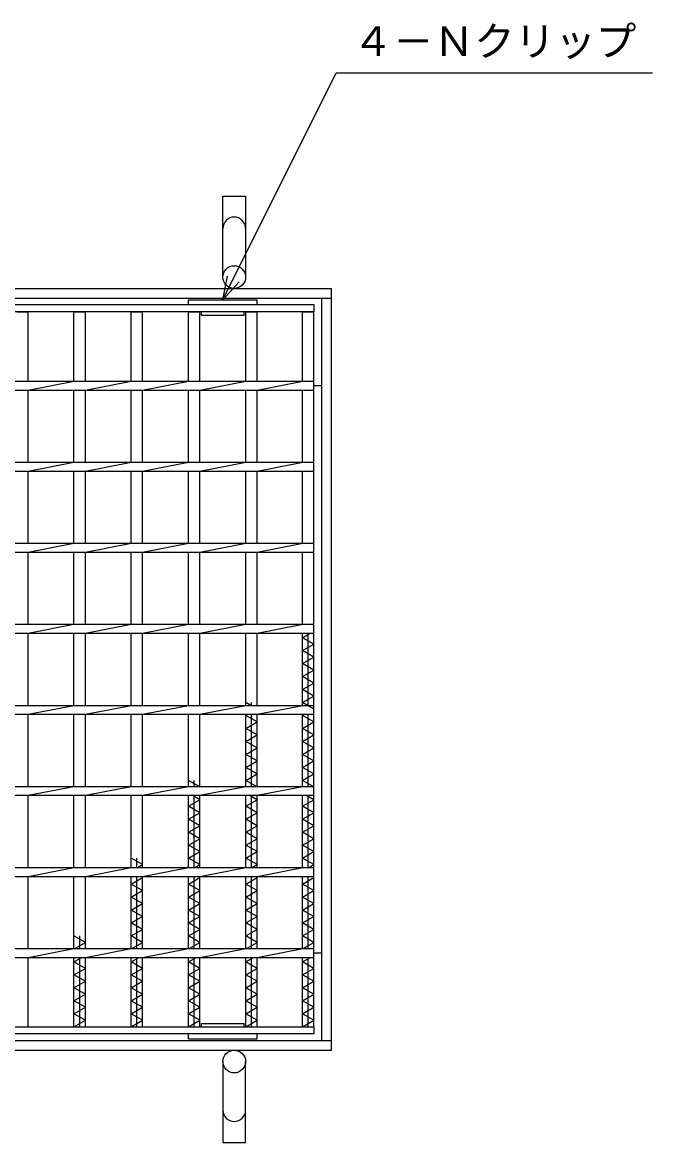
# Model space of a CAD drawing. Units: millimetres, scale not verified. Extents: x -1820 to 1731, y -1282 to 1054.
# Drawn here: x -604 to -215, y -138 to 553 of the extents above; entities that cross this region are included whole.
import ezdxf
from ezdxf.enums import TextEntityAlignment as Align

# ---------------------------------------------------------------- set-up
doc = ezdxf.new("R2010")
doc.units = ezdxf.units.MM
doc.header["$LTSCALE"] = 10
for name, color, linetype, lineweight in [('16', 3, 'Continuous', 25), ('19', 6, 'Continuous', 25), ('22', 4, 'Continuous', 25)]:
    doc.layers.add(name, color=color, linetype=linetype, lineweight=lineweight)
doc.styles.add('ベクトル', font='')
doc.styles.get('ベクトル').set_extended_font_data('ベクトル')

msp = doc.modelspace()

# ---------------------------------------------------------------- linework, layer by layer
at = {"layer": '16'}
for p, q in [((-501.2, 379), (-501.2, 382)), ((-501.2, 382), (-458.9, 382)), ((-458.9, 379), (-458.9, 382)), ((-1419, 379), (-424, 379)), ((-424, 374.5), (-1419, 374.5)), ((-607.1, 374.5), (-600.1, 374.5)), ((-600.1, 331.75), (-600.1, 374.5)), ((-571.8, 331.75), (-571.8, 374.5)), ((-571.8, 374.5), (-564.8, 374.5)), ((-564.8, 331.75), (-564.8, 374.5)), ((-536.5, 331.75), (-536.5, 374.5)), ((-536.5, 374.5), (-529.5, 374.5)), ((-529.5, 331.75), (-529.5, 374.5)), ((-501.2, 331.75), (-501.2, 374.5)), ((-501.2, 374.5), (-494.2, 374.5)), ((-494.2, 331.75), (-494.2, 374.5)), ((-493.2, 372.5), (-493.2, 374.5)), ((-466.9, 372.5), (-466.9, 374.5)), ((-465.9, 331.75), (-465.9, 374.5)), ((-465.9, 374.5), (-458.9, 374.5)), ((-458.9, 331.75), (-458.9, 374.5)), ((-431, 331.75), (-431, 374.5)), ((-431, 374.5), (-424, 374.5)), ((-424, 379), (-424, 374.5)), ((-424, -66.5), (-424, 374.5)), ((-493.2, 372.5), (-466.9, 372.5)), ((-1419, 331.75), (-424, 331.75)), ((-600.1, 326.25), (-571.8, 331.75)), ((-564.8, 326.25), (-536.5, 331.75)), ((-529.5, 326.25), (-501.2, 331.75)), ((-494.2, 326.25), (-465.9, 331.75)), ((-458.9, 326.25), (-430.6, 331.75)), ((-424, 326.25), (-424, 331.75)), ((-1419, 326.25), (-424, 326.25)), ((-600.1, 281.75), (-600.1, 326.25)), ((-571.8, 281.75), (-571.8, 326.25)), ((-564.8, 281.75), (-564.8, 326.25)), ((-536.5, 281.75), (-536.5, 326.25)), ((-529.5, 281.75), (-529.5, 326.25)), ((-501.2, 281.75), (-501.2, 326.25)), ((-494.2, 281.75), (-494.2, 326.25)), ((-465.9, 281.75), (-465.9, 326.25)), ((-458.9, 281.75), (-458.9, 326.25)), ((-431, 281.75), (-431, 326.25)), ((-1419, 281.75), (-424, 281.75)), ((-600.1, 276.25), (-571.8, 281.75)), ((-564.8, 276.25), (-536.5, 281.75)), ((-529.5, 276.25), (-501.2, 281.75)), ((-494.2, 276.25), (-465.9, 281.75)), ((-458.9, 276.25), (-430.6, 281.75)), ((-424, 276.25), (-424, 281.75)), ((-1419, 276.25), (-424, 276.25)), ((-600.1, 231.75), (-600.1, 276.25)), ((-571.8, 231.75), (-571.8, 276.25)), ((-564.8, 231.75), (-564.8, 276.25)), ((-536.5, 231.75), (-536.5, 276.25)), ((-529.5, 231.75), (-529.5, 276.25)), ((-501.2, 231.75), (-501.2, 276.25)), ((-494.2, 231.75), (-494.2, 276.25)), ((-465.9, 231.75), (-465.9, 276.25)), ((-458.9, 231.75), (-458.9, 276.25)), ((-431, 231.75), (-431, 276.25)), ((-1419, 231.75), (-424, 231.75)), ((-600.1, 226.25), (-571.8, 231.75)), ((-564.8, 226.25), (-536.5, 231.75)), ((-529.5, 226.25), (-501.2, 231.75)), ((-494.2, 226.25), (-465.9, 231.75)), ((-458.9, 226.25), (-430.6, 231.75)), ((-424, 226.25), (-424, 231.75)), ((-1419, 226.25), (-424, 226.25)), ((-600.1, 181.75), (-600.1, 226.25)), ((-571.8, 181.75), (-571.8, 226.25)), ((-564.8, 181.75), (-564.8, 226.25)), ((-536.5, 181.75), (-536.5, 226.25)), ((-529.5, 181.75), (-529.5, 226.25)), ((-501.2, 181.75), (-501.2, 226.25)), ((-494.2, 181.75), (-494.2, 226.25)), ((-465.9, 181.75), (-465.9, 226.25)), ((-458.9, 181.75), (-458.9, 226.25)), ((-431, 181.75), (-431, 226.25)), ((-1419, 181.75), (-424, 181.75)), ((-600.1, 176.25), (-571.8, 181.75)), ((-564.8, 176.25), (-536.5, 181.75)), ((-529.5, 176.25), (-501.2, 181.75)), ((-494.2, 176.25), (-465.9, 181.75)), ((-458.9, 176.25), (-430.6, 181.75)), ((-424, 176.25), (-424, 181.75)), ((-1419, 176.25), (-424, 176.25)), ((-600.1, 131.75), (-600.1, 176.25)), ((-571.8, 131.75), (-571.8, 176.25)), ((-564.8, 131.75), (-564.8, 176.25)), ((-536.5, 131.75), (-536.5, 176.25)), ((-529.5, 131.75), (-529.5, 176.25)), ((-501.2, 131.75), (-501.2, 176.25)), ((-494.2, 131.75), (-494.2, 176.25)), ((-465.9, 131.75), (-465.9, 176.25)), ((-458.9, 131.75), (-458.9, 176.25)), ((-431, 131.75), (-431, 176.25)), ((-431, 173.5), (-426.19, 176.25)), ((-424, 169.5), (-431, 173.5)), ((-427.5, 131.75), (-427.5, 176.25)), ((-431, 165.5), (-424, 169.5)), ((-424, 161.5), (-431, 165.5)), ((-431, 157.5), (-424, 161.5)), ((-424, 153.5), (-431, 157.5)), ((-431, 149.5), (-424, 153.5)), ((-424, 145.5), (-431, 149.5)), ((-431, 141.5), (-424, 145.5)), ((-424, 137.5), (-431, 141.5)), ((-1419, 131.75), (-424, 131.75)), ((-600.1, 126.25), (-571.8, 131.75)), ((-564.8, 126.25), (-536.5, 131.75)), ((-529.5, 126.25), (-501.2, 131.75)), ((-494.2, 126.25), (-465.9, 131.75)), ((-462.84, 131.75), (-465.9, 133.5)), ((-462.4, 131.75), (-462.4, 133.5)), ((-458.9, 126.25), (-430.6, 131.75)), ((-431, 133.5), (-424, 137.5)), ((-424, 129.5), (-431, 133.5)), ((-424, 126.25), (-424, 131.75)), ((-1419, 126.25), (-424, 126.25)), ((-600.1, 81.75), (-600.1, 126.25)), ((-571.8, 81.75), (-571.8, 126.25)), ((-564.8, 81.75), (-564.8, 126.25)), ((-536.5, 81.75), (-536.5, 126.25)), ((-529.5, 81.75), (-529.5, 126.25)), ((-501.2, 81.75), (-501.2, 126.25)), ((-494.2, 81.75), (-494.2, 126.25)), ((-465.9, 81.75), (-465.9, 126.25)), ((-465.9, 125.5), (-464.59, 126.25)), ((-458.9, 121.5), (-465.9, 125.5)), ((-462.4, 81.75), (-462.4, 126.25)), ((-458.9, 81.75), (-458.9, 126.25)), ((-431, 81.75), (-431, 126.25)), ((-431, 125.5), (-429.69, 126.25)), ((-424, 121.5), (-431, 125.5)), ((-427.5, 81.75), (-427.5, 126.25)), ((-465.9, 117.5), (-458.9, 121.5)), ((-458.9, 113.5), (-465.9, 117.5)), ((-431, 117.5), (-424, 121.5)), ((-424, 113.5), (-431, 117.5)), ((-465.9, 109.5), (-458.9, 113.5)), ((-431, 109.5), (-424, 113.5)), ((-458.9, 105.5), (-465.9, 109.5)), ((-465.9, 101.5), (-458.9, 105.5)), ((-424, 105.5), (-431, 109.5)), ((-431, 101.5), (-424, 105.5)), ((-458.9, 97.5), (-465.9, 101.5)), ((-465.9, 93.5), (-458.9, 97.5)), ((-424, 97.5), (-431, 101.5)), ((-431, 93.5), (-424, 97.5)), ((-458.9, 89.5), (-465.9, 93.5)), ((-424, 89.5), (-431, 93.5)), ((-494.64, 81.75), (-501.2, 85.5)), ((-497.7, 81.75), (-497.7, 85.5)), ((-465.9, 85.5), (-458.9, 89.5)), ((-459.34, 81.75), (-465.9, 85.5)), ((-431, 85.5), (-424, 89.5)), ((-424, 81.5), (-431, 85.5)), ((-1419, 81.75), (-424, 81.75)), ((-1419, 76.25), (-424, 76.25)), ((-600.1, 76.25), (-571.8, 81.75)), ((-600.1, 31.75), (-600.1, 76.25)), ((-571.8, 31.75), (-571.8, 76.25)), ((-564.8, 76.25), (-536.5, 81.75)), ((-564.8, 31.75), (-564.8, 76.25)), ((-536.5, 31.75), (-536.5, 76.25)), ((-529.5, 76.25), (-501.2, 81.75)), ((-529.5, 31.75), (-529.5, 76.25)), ((-501.2, 31.75), (-501.2, 76.25)), ((-494.2, 73.5), (-499.01, 76.25)), ((-497.7, 31.75), (-497.7, 76.25)), ((-494.2, 76.25), (-465.9, 81.75)), ((-494.2, 31.75), (-494.2, 76.25)), ((-465.9, 31.75), (-465.9, 76.25)), ((-458.9, 73.5), (-463.71, 76.25)), ((-462.4, 31.75), (-462.4, 76.25)), ((-458.9, 76.25), (-430.6, 81.75)), ((-458.9, 31.75), (-458.9, 76.25)), ((-431, 31.75), (-431, 76.25)), ((-424, 73.5), (-428.81, 76.25)), ((-427.5, 31.75), (-427.5, 76.25)), ((-424, 76.25), (-424, 81.75)), ((-501.2, 69.5), (-494.2, 73.5)), ((-494.2, 65.5), (-501.2, 69.5)), ((-465.9, 69.5), (-458.9, 73.5)), ((-458.9, 65.5), (-465.9, 69.5)), ((-431, 69.5), (-424, 73.5)), ((-424, 65.5), (-431, 69.5)), ((-501.2, 61.5), (-494.2, 65.5)), ((-465.9, 61.5), (-458.9, 65.5)), ((-431, 61.5), (-424, 65.5)), ((-494.2, 57.5), (-501.2, 61.5)), ((-501.2, 53.5), (-494.2, 57.5)), ((-458.9, 57.5), (-465.9, 61.5)), ((-465.9, 53.5), (-458.9, 57.5)), ((-424, 57.5), (-431, 61.5)), ((-431, 53.5), (-424, 57.5)), ((-494.2, 49.5), (-501.2, 53.5)), ((-501.2, 45.5), (-494.2, 49.5)), ((-458.9, 49.5), (-465.9, 53.5)), ((-465.9, 45.5), (-458.9, 49.5)), ((-424, 49.5), (-431, 53.5)), ((-431, 45.5), (-424, 49.5)), ((-494.2, 41.5), (-501.2, 45.5)), ((-501.2, 37.5), (-494.2, 41.5)), ((-458.9, 41.5), (-465.9, 45.5)), ((-465.9, 37.5), (-458.9, 41.5)), ((-424, 41.5), (-431, 45.5)), ((-431, 37.5), (-424, 41.5)), ((-529.5, 33.5), (-536.5, 37.5)), ((-533, 31.75), (-533, 37.5)), ((-494.2, 33.5), (-501.2, 37.5)), ((-458.9, 33.5), (-465.9, 37.5)), ((-424, 33.5), (-431, 37.5)), ((-1419, 31.75), (-424, 31.75)), ((-600.1, 26.25), (-571.8, 31.75)), ((-564.8, 26.25), (-536.5, 31.75)), ((-532.56, 31.75), (-529.5, 33.5)), ((-529.5, 26.25), (-501.2, 31.75)), ((-497.26, 31.75), (-494.2, 33.5)), ((-494.2, 26.25), (-465.9, 31.75)), ((-461.96, 31.75), (-458.9, 33.5)), ((-458.9, 26.25), (-430.6, 31.75)), ((-427.06, 31.75), (-424, 33.5)), ((-424, 26.25), (-424, 31.75)), ((-1419, 26.25), (-424, 26.25)), ((-600.1, -18.25), (-600.1, 26.25)), ((-571.8, -18.25), (-571.8, 26.25)), ((-564.8, -18.25), (-564.8, 26.25)), ((-536.5, -18.25), (-536.5, 26.25)), ((-536.5, 21.5), (-529.5, 25.5)), ((-529.5, 17.5), (-536.5, 21.5)), ((-533, -18.25), (-533, 26.25)), ((-529.5, 25.5), (-530.81, 26.25)), ((-529.5, -18.25), (-529.5, 26.25)), ((-501.2, -18.25), (-501.2, 26.25)), ((-501.2, 21.5), (-494.2, 25.5)), ((-494.2, 17.5), (-501.2, 21.5)), ((-497.7, -18.25), (-497.7, 26.25)), ((-494.2, 25.5), (-495.51, 26.25)), ((-494.2, -18.25), (-494.2, 26.25)), ((-465.9, -18.25), (-465.9, 26.25)), ((-465.9, 21.5), (-458.9, 25.5)), ((-458.9, 17.5), (-465.9, 21.5)), ((-462.4, -18.25), (-462.4, 26.25)), ((-458.9, 25.5), (-460.21, 26.25)), ((-458.9, -18.25), (-458.9, 26.25)), ((-431, -18.25), (-431, 26.25)), ((-431, 21.5), (-424, 25.5)), ((-424, 17.5), (-431, 21.5)), ((-427.5, -18.25), (-427.5, 26.25)), ((-424, 25.5), (-425.31, 26.25)), ((-536.5, 13.5), (-529.5, 17.5)), ((-501.2, 13.5), (-494.2, 17.5)), ((-465.9, 13.5), (-458.9, 17.5)), ((-431, 13.5), (-424, 17.5)), ((-529.5, 9.5), (-536.5, 13.5)), ((-536.5, 5.5), (-529.5, 9.5)), ((-494.2, 9.5), (-501.2, 13.5)), ((-501.2, 5.5), (-494.2, 9.5)), ((-458.9, 9.5), (-465.9, 13.5)), ((-465.9, 5.5), (-458.9, 9.5)), ((-424, 9.5), (-431, 13.5)), ((-431, 5.5), (-424, 9.5)), ((-529.5, 1.5), (-536.5, 5.5)), ((-536.5, -2.5), (-529.5, 1.5)), ((-494.2, 1.5), (-501.2, 5.5)), ((-501.2, -2.5), (-494.2, 1.5)), ((-458.9, 1.5), (-465.9, 5.5)), ((-465.9, -2.5), (-458.9, 1.5)), ((-424, 1.5), (-431, 5.5)), ((-431, -2.5), (-424, 1.5)), ((-529.5, -6.5), (-536.5, -2.5)), ((-536.5, -10.5), (-529.5, -6.5)), ((-494.2, -6.5), (-501.2, -2.5)), ((-501.2, -10.5), (-494.2, -6.5)), ((-458.9, -6.5), (-465.9, -2.5)), ((-465.9, -10.5), (-458.9, -6.5)), ((-424, -6.5), (-431, -2.5)), ((-431, -10.5), (-424, -6.5)), ((-564.8, -14.5), (-571.8, -10.5)), ((-568.3, -18.25), (-568.3, -10.5)), ((-529.5, -14.5), (-536.5, -10.5)), ((-494.2, -14.5), (-501.2, -10.5)), ((-458.9, -14.5), (-465.9, -10.5)), ((-424, -14.5), (-431, -10.5)), ((-1419, -18.25), (-424, -18.25)), ((-600.1, -23.75), (-571.8, -18.25)), ((-571.36, -18.25), (-564.8, -14.5)), ((-564.8, -23.75), (-536.5, -18.25)), ((-536.06, -18.25), (-529.5, -14.5)), ((-529.5, -23.75), (-501.2, -18.25)), ((-500.76, -18.25), (-494.2, -14.5)), ((-494.2, -23.75), (-465.9, -18.25)), ((-465.46, -18.25), (-458.9, -14.5)), ((-458.9, -23.75), (-430.6, -18.25)), ((-430.56, -18.25), (-424, -14.5)), ((-424, -23.75), (-424, -18.25)), ((-1419, -23.75), (-424, -23.75)), ((-600.1, -66.5), (-600.1, -23.75)), ((-571.8, -66.5), (-571.8, -23.75)), ((-571.8, -26.5), (-566.99, -23.75)), ((-564.8, -30.5), (-571.8, -26.5)), ((-568.3, -66.5), (-568.3, -23.75)), ((-564.8, -66.5), (-564.8, -23.75)), ((-536.5, -66.5), (-536.5, -23.75)), ((-536.5, -26.5), (-531.69, -23.75)), ((-529.5, -30.5), (-536.5, -26.5)), ((-533, -66.5), (-533, -23.75)), ((-529.5, -66.5), (-529.5, -23.75)), ((-501.2, -66.5), (-501.2, -23.75)), ((-501.2, -26.5), (-496.39, -23.75)), ((-494.2, -30.5), (-501.2, -26.5)), ((-497.7, -66.5), (-497.7, -23.75)), ((-494.2, -66.5), (-494.2, -23.75)), ((-465.9, -66.5), (-465.9, -23.75)), ((-465.9, -26.5), (-461.09, -23.75)), ((-458.9, -30.5), (-465.9, -26.5)), ((-462.4, -66.5), (-462.4, -23.75)), ((-458.9, -66.5), (-458.9, -23.75)), ((-431, -66.5), (-431, -23.75)), ((-431, -26.5), (-426.19, -23.75)), ((-424, -30.5), (-431, -26.5)), ((-427.5, -66.5), (-427.5, -23.75)), ((-571.8, -34.5), (-564.8, -30.5)), ((-564.8, -38.5), (-571.8, -34.5)), ((-536.5, -34.5), (-529.5, -30.5)), ((-529.5, -38.5), (-536.5, -34.5)), ((-501.2, -34.5), (-494.2, -30.5)), ((-494.2, -38.5), (-501.2, -34.5)), ((-465.9, -34.5), (-458.9, -30.5)), ((-458.9, -38.5), (-465.9, -34.5)), ((-431, -34.5), (-424, -30.5)), ((-424, -38.5), (-431, -34.5)), ((-571.8, -42.5), (-564.8, -38.5)), ((-536.5, -42.5), (-529.5, -38.5)), ((-501.2, -42.5), (-494.2, -38.5)), ((-465.9, -42.5), (-458.9, -38.5)), ((-431, -42.5), (-424, -38.5)), ((-564.8, -46.5), (-571.8, -42.5)), ((-571.8, -50.5), (-564.8, -46.5)), ((-529.5, -46.5), (-536.5, -42.5)), ((-536.5, -50.5), (-529.5, -46.5)), ((-494.2, -46.5), (-501.2, -42.5)), ((-501.2, -50.5), (-494.2, -46.5)), ((-458.9, -46.5), (-465.9, -42.5)), ((-465.9, -50.5), (-458.9, -46.5)), ((-424, -46.5), (-431, -42.5)), ((-431, -50.5), (-424, -46.5)), ((-564.8, -54.5), (-571.8, -50.5)), ((-571.8, -58.5), (-564.8, -54.5)), ((-529.5, -54.5), (-536.5, -50.5)), ((-536.5, -58.5), (-529.5, -54.5)), ((-494.2, -54.5), (-501.2, -50.5)), ((-501.2, -58.5), (-494.2, -54.5)), ((-458.9, -54.5), (-465.9, -50.5)), ((-465.9, -58.5), (-458.9, -54.5)), ((-424, -54.5), (-431, -50.5)), ((-431, -58.5), (-424, -54.5)), ((-564.8, -62.5), (-571.8, -58.5)), ((-529.5, -62.5), (-536.5, -58.5)), ((-494.2, -62.5), (-501.2, -58.5)), ((-458.9, -62.5), (-465.9, -58.5)), ((-424, -62.5), (-431, -58.5)), ((-1419, -66.5), (-424, -66.5)), ((-607.1, -66.5), (-600.1, -66.5)), ((-571.8, -66.5), (-564.8, -62.5)), ((-571.8, -66.5), (-564.8, -66.5)), ((-536.5, -66.5), (-529.5, -62.5)), ((-536.5, -66.5), (-529.5, -66.5)), ((-501.2, -66.5), (-494.2, -62.5)), ((-501.2, -66.5), (-494.2, -66.5)), ((-493.2, -66.5), (-493.2, -64.5)), ((-493.2, -64.5), (-466.9, -64.5)), ((-466.9, -66.5), (-466.9, -64.5)), ((-465.9, -66.5), (-458.9, -62.5)), ((-465.9, -66.5), (-458.9, -66.5)), ((-431, -66.5), (-424, -62.5)), ((-431, -66.5), (-424, -66.5)), ((-424, -66.5), (-424, -71)), ((-424, -71), (-1419, -71)), ((-501.2, -74), (-501.2, -71)), ((-501.2, -74), (-458.9, -74)), ((-458.9, -74), (-458.9, -71))]:
    msp.add_line(p, q, dxfattribs=at)
at = {"layer": '19'}
for p, q in [((-480, 396), (-480, 446)), ((-480, 446), (-466, 446)), ((-466, 446), (-466, 396)), ((-1430, 389), (-413, 389)), ((-413, -81), (-413, 389)), ((-1430, 383), (-413, 383)), ((-419, -75), (-419, 383)), ((-424, 329), (-419, 329)), ((-424, -21), (-419, -21)), ((-1430, -75), (-413, -75)), ((-1430, -81), (-413, -81)), ((-480, -88), (-480, -138)), ((-466, -138), (-466, -88)), ((-480, -138), (-466, -138))]:
    msp.add_line(p, q, dxfattribs=at)
for centre in [(-473, 396), (-473, -88)]:
    msp.add_circle(centre, 7, dxfattribs=at)
for centre, start, end in [((-473, 426), 0, 180), ((-473, -118), 180, 0)]:
    msp.add_arc(centre, 7, start, end, dxfattribs=at)
at = {"layer": '22'}
for p, q in [((-480.05, 382), (-410.05, 522)), ((-410.05, 522), (-215.05, 522)), ((-480.05, 382), (-477.05, 396.6)), ((-480.05, 382), (-470.05, 393))]:
    msp.add_line(p, q, dxfattribs=at)

# ---------------------------------------------------------------- texts
at = {"layer": '22', "color": 2, "style": 'ベクトル'}
msp.add_text('４－Ｎクリップ', height=18.33, dxfattribs=at).set_placement((-400.05, 541.5), align=Align.MIDDLE_LEFT)

doc.saveas('drawing.dxf')
